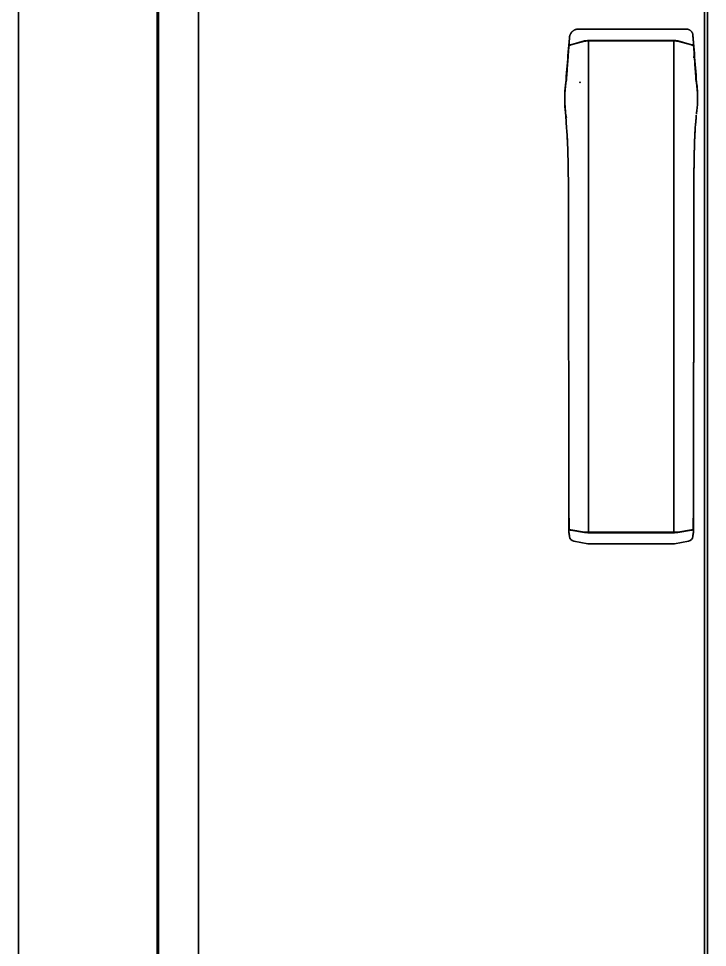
# Model space of a CAD drawing. Extents: x -760 to 4209, y 5795 to 10697.
# Drawn here: x 2461.6 to 2710.1, y 8334.6 to 8669.9 of the extents above; entities that cross this region are included whole.
import ezdxf

# ---------------------------------------------------------------- set-up
doc = ezdxf.new("R2010")
doc.units = 0
doc.header["$LTSCALE"] = 5
doc.layers.add('1', color=7, linetype='CONTINUOUS', true_color=0xffffff)

msp = doc.modelspace()

# ---------------------------------------------------------------- linework, layer by layer
at = {"layer": '1', "color": 7, "linetype": 'Continuous', "lineweight": 35}
for p, q in [((2511.55, 8055.9), (2511.55, 9169.4)), ((2512.05, 8055.9), (2512.05, 9169.4)), ((2526.47, 8055.9), (2526.47, 9169.4)), ((2709.05, 8055.9), (2709.05, 9169.4)), ((2710.05, 9157.58), (2710.05, 8012.25)), ((2461.55, 8206.1), (2461.55, 9069.15)), ((2667.22, 8666.12), (2663.21, 8666.06)), ((2667.25, 8666.12), (2667.22, 8666.12)), ((2667.25, 8666.12), (2697.86, 8666.12)), ((2697.89, 8666.12), (2697.86, 8666.12)), ((2702.71, 8666.04), (2697.89, 8666.12)), ((2660.21, 8660.05), (2660.24, 8660.27)), ((2660.21, 8659.95), (2660.24, 8660.17)), ((2660.82, 8660.46), (2665.72, 8661.81)), ((2660.82, 8660.36), (2665.72, 8661.71)), ((2665.72, 8661.71), (2665.72, 8661.81)), ((2697.98, 8662), (2667.13, 8662)), ((2667.13, 8661.9), (2667.13, 8662)), ((2697.98, 8661.9), (2667.13, 8661.9)), ((2667.13, 8661.9), (2667.13, 8484.4)), ((2697.98, 8661.9), (2697.98, 8662)), ((2697.98, 8484.4), (2697.98, 8661.9)), ((2704.29, 8660.46), (2699.39, 8661.81)), ((2704.29, 8660.36), (2699.39, 8661.71)), ((2704.9, 8660.05), (2704.87, 8660.27)), ((2704.9, 8659.95), (2704.87, 8660.17)), ((2704.97, 8656.01), (2704.98, 8656.01)), ((2658.65, 8642.9), (2658.65, 8638.9)), ((2658.65, 8642.9), (2658.65, 8642.9)), ((2706.46, 8642.95), (2706.46, 8642.95)), ((2706.46, 8639.69), (2706.46, 8642.95)), ((2660.13, 8489.51), (2660.14, 8489.51)), ((2704.97, 8489.51), (2704.98, 8489.51)), ((2660.24, 8485.47), (2660.22, 8485.58)), ((2660.24, 8485.37), (2660.22, 8485.48)), ((2665.72, 8484.5), (2660.82, 8485.35)), ((2665.72, 8484.4), (2660.82, 8485.25)), ((2704.29, 8485.35), (2699.39, 8484.5)), ((2704.29, 8485.25), (2699.39, 8484.4)), ((2704.89, 8485.58), (2704.87, 8485.47)), ((2704.89, 8485.48), (2704.87, 8485.37)), ((2660.06, 8484.8), (2660.26, 8483.27)), ((2660.07, 8484.54), (2660.28, 8483.01)), ((2667.13, 8484.5), (2665.72, 8484.5)), ((2667.13, 8484.4), (2665.72, 8484.4)), ((2666.7, 8484.4), (2667.08, 8484.33)), ((2667.08, 8484.33), (2667.08, 8484.4)), ((2667.13, 8484.5), (2697.98, 8484.5)), ((2667.13, 8484.4), (2697.98, 8484.4)), ((2667.25, 8484.4), (2667.25, 8484.32)), ((2667.25, 8484.32), (2669.69, 8484.32)), ((2669.63, 8484.23), (2695.48, 8484.23)), ((2695.42, 8484.32), (2697.86, 8484.32)), ((2697.86, 8484.32), (2697.86, 8484.4)), ((2697.98, 8484.5), (2699.39, 8484.5)), ((2697.98, 8484.4), (2699.39, 8484.4)), ((2698.03, 8484.4), (2698.03, 8484.33)), ((2698.03, 8484.33), (2698.41, 8484.4)), ((2704.83, 8483.01), (2705.04, 8484.54)), ((2704.85, 8483.27), (2705.05, 8484.8)), ((2661.89, 8481.31), (2666.88, 8480.36)), ((2667.25, 8480.33), (2697.86, 8480.33)), ((2698.23, 8480.36), (2703.22, 8481.31))]:
    msp.add_line(p, q, dxfattribs=at)
for centre, start, end in [((2662.26, 8483.27), 187.6724, 259.2776), ((2702.85, 8483.27), 280.7224, 352.3276), ((2667.25, 8482.33), 259.2776, 270), ((2697.86, 8482.33), 270, 280.7224)]:
    msp.add_arc(centre, 2, start, end, dxfattribs=at)
for centre, major_axis, ratio, start_param, end_param in [((2660.23, 8489.55), (0, -4), 0.021815, 4.712389, 6.161012), ((2660.23, 8489.45), (0, -4), 0.021815, 4.712389, 6.161012), ((2704.88, 8489.55), (0, 4), 0.021815, 3.263766, 4.712389), ((2704.88, 8489.45), (0, 4), 0.021815, 3.263766, 4.712389), ((2662.26, 8483.27), (-1.98, -0.27), 0.981303, 6.146756, 6.283186), ((2667.25, 8484.37), (0.25, 0), 0.19438, 3.940081, 4.712389), ((2672.55, 8484.01), (3, 0), 0.341222, 2.83571, 2.924198), ((2692.55, 8484.01), (-3, 0), 0.341222, 3.358987, 3.447476), ((2697.86, 8484.37), (0.25, 0), 0.19438, 4.712389, 5.484697), ((2702.85, 8483.27), (1.98, -0.27), 0.981303, 6.283185, 6.419614)]:
    msp.add_ellipse(centre, major_axis=major_axis, ratio=ratio, start_param=start_param, end_param=end_param, dxfattribs=at)
for points, degree, knots in [([(2660.26, 8662.78), (2660.26, 8662.78), (2660.26, 8662.79), (2660.26, 8662.8), (2660.26, 8662.82), (2660.26, 8662.87), (2660.27, 8662.96), (2660.27, 8663.04), (2660.29, 8663.19), (2660.3, 8663.29), (2660.33, 8663.42), (2660.34, 8663.45), (2660.35, 8663.5), (2660.37, 8663.58), (2660.39, 8663.65), (2660.43, 8663.81), (2660.47, 8663.9), (2660.53, 8664.05), (2660.55, 8664.1), (2660.59, 8664.19), (2660.62, 8664.24), (2660.69, 8664.38), (2660.74, 8664.47), (2660.85, 8664.65), (2660.97, 8664.82), (2661.1, 8664.98), (2661.2, 8665.09), (2661.24, 8665.13), (2661.29, 8665.18), (2661.31, 8665.2), (2661.35, 8665.24), (2661.44, 8665.32), (2661.61, 8665.47), (2661.78, 8665.58), (2661.95, 8665.69), (2662.03, 8665.74), (2662.16, 8665.8), (2662.21, 8665.82), (2662.28, 8665.85), (2662.3, 8665.86), (2662.35, 8665.88), (2662.37, 8665.89), (2662.49, 8665.93), (2662.58, 8665.96), (2662.77, 8666.01), (2662.86, 8666.02), (2663, 8666.04), (2663.05, 8666.05), (2663.12, 8666.05), (2663.16, 8666.05), (2663.2, 8666.06), (2663.22, 8666.06), (2663.23, 8666.06), (2663.24, 8666.06), (2663.25, 8666.06)], 3, [0, 0, 0, 0, 0.003906, 0.003906, 0.007813, 0.015625, 0.03125, 0.0625, 0.0625, 0.125, 0.125, 0.140625, 0.140625, 0.15625, 0.1875, 0.1875, 0.25, 0.25, 0.28125, 0.28125, 0.3125, 0.3125, 0.375, 0.375, 0.4375, 0.5, 0.5, 0.53125, 0.53125, 0.546875, 0.546875, 0.5625, 0.625, 0.6875, 0.6875, 0.75, 0.75, 0.78125, 0.78125, 0.796875, 0.796875, 0.8125, 0.8125, 0.875, 0.875, 0.9375, 0.9375, 0.96875, 0.96875, 0.984375, 0.992188, 0.996094, 0.996094, 1, 1, 1, 1]), ([(2702.64, 8666.04), (2702.64, 8666.04), (2702.64, 8666.04), (2702.65, 8666.04), (2702.66, 8666.04), (2702.67, 8666.04), (2702.7, 8666.04), (2702.76, 8666.04), (2702.82, 8666.03), (2702.92, 8666.02), (2703.06, 8666), (2703.2, 8665.96), (2703.31, 8665.92), (2703.34, 8665.91), (2703.41, 8665.88), (2703.44, 8665.87), (2703.51, 8665.84), (2703.54, 8665.82), (2703.6, 8665.79), (2703.64, 8665.77), (2703.73, 8665.71), (2703.85, 8665.63), (2703.97, 8665.54), (2704.05, 8665.47), (2704.08, 8665.45), (2704.13, 8665.4), (2704.16, 8665.37), (2704.24, 8665.29), (2704.33, 8665.18), (2704.42, 8665.06), (2704.5, 8664.94), (2704.54, 8664.88), (2704.58, 8664.79), (2704.59, 8664.78), (2704.61, 8664.74), (2704.63, 8664.69), (2704.66, 8664.64), (2704.7, 8664.54), (2704.73, 8664.47), (2704.76, 8664.37), (2704.77, 8664.34), (2704.79, 8664.27), (2704.8, 8664.23), (2704.82, 8664.12), (2704.83, 8664.05), (2704.84, 8663.95), (2704.85, 8663.89), (2704.85, 8663.83), (2704.85, 8663.8), (2704.85, 8663.78), (2704.85, 8663.78), (2704.85, 8663.77), (2704.85, 8663.77), (2704.85, 8663.77)], 3, [0, 0, 0, 0, 0.001953, 0.001953, 0.003906, 0.007812, 0.015625, 0.03125, 0.0625, 0.0625, 0.125, 0.1875, 0.1875, 0.21875, 0.21875, 0.25, 0.25, 0.28125, 0.28125, 0.3125, 0.3125, 0.375, 0.4375, 0.4375, 0.46875, 0.46875, 0.5, 0.5, 0.5625, 0.625, 0.625, 0.6875, 0.6875, 0.703125, 0.703125, 0.71875, 0.75, 0.75, 0.8125, 0.8125, 0.84375, 0.84375, 0.875, 0.875, 0.9375, 0.9375, 0.96875, 0.984375, 0.992187, 0.996094, 0.998047, 0.998047, 1, 1, 1, 1]), ([(2660.24, 8660.27), (2660.24, 8660.31), (2660.3, 8660.34), (2660.5, 8660.4), (2660.64, 8660.43), (2660.82, 8660.46)], 3, [0, 0, 0, 0, 0.5, 0.5, 1, 1, 1, 1]), ([(2660.24, 8660.17), (2660.24, 8660.21), (2660.3, 8660.24), (2660.5, 8660.3), (2660.64, 8660.33), (2660.82, 8660.36)], 3, [0, 0, 0, 0, 0.5, 0.5, 1, 1, 1, 1]), ([(2665.72, 8661.81), (2665.9, 8661.84), (2666.13, 8661.87), (2666.61, 8661.94), (2666.87, 8661.97), (2667.13, 8662)], 3, [0, 0, 0, 0, 0.5, 0.5, 1, 1, 1, 1]), ([(2665.72, 8661.71), (2665.9, 8661.74), (2666.13, 8661.77), (2666.61, 8661.84), (2666.87, 8661.87), (2667.13, 8661.9)], 3, [0, 0, 0, 0, 0.5, 0.5, 1, 1, 1, 1]), ([(2699.39, 8661.81), (2699.3, 8661.83), (2699.2, 8661.84), (2698.98, 8661.87), (2698.86, 8661.89), (2698.62, 8661.92), (2698.5, 8661.94), (2698.24, 8661.97), (2698.11, 8661.99), (2697.98, 8662)], 3, [0, 0, 0, 0, 0.25, 0.25, 0.5, 0.5, 0.75, 0.75, 1, 1, 1, 1]), ([(2699.39, 8661.71), (2699.3, 8661.73), (2699.2, 8661.74), (2698.98, 8661.77), (2698.86, 8661.79), (2698.62, 8661.82), (2698.5, 8661.84), (2698.24, 8661.87), (2698.11, 8661.89), (2697.98, 8661.9)], 3, [0, 0, 0, 0, 0.25, 0.25, 0.5, 0.5, 0.75, 0.75, 1, 1, 1, 1]), ([(2704.87, 8660.27), (2704.87, 8660.29), (2704.85, 8660.31), (2704.8, 8660.34), (2704.76, 8660.35), (2704.66, 8660.38), (2704.6, 8660.4), (2704.46, 8660.43), (2704.38, 8660.45), (2704.29, 8660.46)], 3, [0, 0, 0, 0, 0.25, 0.25, 0.5, 0.5, 0.75, 0.75, 1, 1, 1, 1]), ([(2704.87, 8660.17), (2704.87, 8660.19), (2704.85, 8660.21), (2704.8, 8660.24), (2704.76, 8660.25), (2704.66, 8660.28), (2704.6, 8660.3), (2704.46, 8660.33), (2704.38, 8660.35), (2704.29, 8660.36)], 3, [0, 0, 0, 0, 0.25, 0.25, 0.5, 0.5, 0.75, 0.75, 1, 1, 1, 1]), ([(2659.19, 8647.77), (2659.18, 8647.76), (2659.14, 8647.57), (2659.1, 8647.38), (2659.03, 8647.02), (2659, 8646.84), (2658.94, 8646.49), (2658.91, 8646.31), (2658.83, 8645.77), (2658.74, 8645.06), (2658.69, 8644.34), (2658.66, 8643.8), (2658.65, 8643.53), (2658.65, 8643.22), (2658.65, 8643.06), (2658.65, 8642.98), (2658.65, 8642.94), (2658.65, 8642.92), (2658.65, 8642.91), (2658.65, 8642.9), (2658.65, 8642.9), (2658.65, 8642.9)], 3, [0, 0, 0, 0, 0.009356, 0.119428, 0.119428, 0.229499, 0.229499, 0.339571, 0.339571, 0.559714, 0.779857, 0.779857, 0.889928, 0.944964, 0.972482, 0.986241, 0.993121, 0.99656, 0.99828, 0.99828, 1, 1, 1, 1]), ([(2706.46, 8642.95), (2706.46, 8642.95), (2706.46, 8642.95), (2706.46, 8642.96), (2706.46, 8642.97), (2706.46, 8642.99), (2706.46, 8643.03), (2706.46, 8643.1), (2706.46, 8643.26), (2706.46, 8643.58), (2706.45, 8643.85), (2706.42, 8644.38), (2706.39, 8644.74), (2706.29, 8645.8), (2706.19, 8646.51), (2706.01, 8647.4), (2705.97, 8647.59), (2705.93, 8647.79)], 3, [0, 0, 0, 0, 0.001716, 0.001716, 0.003431, 0.006862, 0.013724, 0.027448, 0.054897, 0.109794, 0.219587, 0.219587, 0.439174, 0.439174, 0.878349, 0.878349, 1, 1, 1, 1]), ([(2706.06, 8635.39), (2706.08, 8635.52), (2706.11, 8635.65), (2706.16, 8635.97), (2706.19, 8636.16), (2706.27, 8636.71), (2706.32, 8637.08), (2706.43, 8638.2), (2706.46, 8638.95), (2706.46, 8639.7)], 3, [0, 0, 0, 0, 0.092794, 0.092794, 0.222395, 0.222395, 0.481597, 0.481597, 1, 1, 1, 1]), ([(2658.65, 8638.95), (2658.65, 8638.95), (2658.65, 8638.95), (2658.65, 8638.94), (2658.65, 8638.93), (2658.65, 8638.91), (2658.65, 8638.87), (2658.65, 8638.79), (2658.65, 8638.64), (2658.65, 8638.32), (2658.66, 8638.05), (2658.69, 8637.51), (2658.72, 8637.15), (2658.82, 8636.08), (2658.95, 8635.17), (2659.14, 8634.27), (2659.19, 8634.07)], 3, [0, 0, 0, 0, 0.001705, 0.001705, 0.003409, 0.006819, 0.013637, 0.027275, 0.054549, 0.109099, 0.218198, 0.218198, 0.436395, 0.436395, 0.872791, 1, 1, 1, 1]), ([(2658.65, 8638.95), (2658.67, 8638.66), (2658.69, 8638.37), (2658.75, 8637.6), (2658.83, 8636.53), (2658.91, 8635.42), (2658.97, 8634.62), (2659.01, 8634.15), (2659.04, 8633.67), (2659.06, 8633.35), (2659.11, 8632.73)], 2, [0, 0, 0, 0.102138, 0.102138, 0.401425, 0.401425, 0.700713, 0.700713, 0.850356, 0.850356, 1, 1, 1]), ([(2705.55, 8628.34), (2705.6, 8629.32), (2705.69, 8630.9), (2705.82, 8632.26), (2705.88, 8632.92), (2705.91, 8633.16)], 3, [0, 0, 0, 0, 0.38031, 0.717668, 1, 1, 1, 1]), ([(2659.16, 8631.42), (2659.19, 8630.99), (2659.27, 8629.98), (2659.4, 8628.47), (2659.48, 8626.99), (2659.51, 8626.28)], 3, [0, 0, 0, 0, 0.325083, 0.701209, 1, 1, 1, 1]), ([(2659.5, 8626.97), (2659.54, 8626.36), (2659.56, 8625.72), (2659.66, 8623.58), (2659.73, 8620.94), (2659.77, 8619.46), (2659.84, 8616.12), (2659.86, 8614.37), (2659.9, 8611.41), (2659.92, 8607.73), (2659.94, 8605.13), (2659.95, 8601.79), (2659.95, 8599), (2659.96, 8596.39)], 2, [0, 0, 0, 0.073409, 0.073409, 0.258727, 0.258727, 0.351386, 0.444045, 0.444045, 0.629364, 0.629364, 0.814682, 0.814682, 1, 1, 1]), ([(2705.13, 8596.48), (2705.13, 8599.56), (2705.13, 8602), (2705.14, 8605.43), (2705.15, 8608.23), (2705.16, 8610.08), (2705.18, 8611.72), (2705.19, 8613.66), (2705.21, 8615.46), (2705.26, 8619.6), (2705.35, 8622.9), (2705.42, 8625.93), (2705.53, 8628.27), (2705.54, 8628.65), (2705.56, 8629.01)], 2, [0, 0, 0, 0.191939, 0.191939, 0.383877, 0.383877, 0.479846, 0.479846, 0.575816, 0.575816, 0.767754, 0.767754, 0.959693, 0.959693, 1, 1, 1]), ([(2659.96, 8596.39), (2659.96, 8595.91), (2659.96, 8589.24), (2659.97, 8585.13), (2659.97, 8582.14), (2659.98, 8575.07), (2659.98, 8567.94), (2659.99, 8553.85), (2660.01, 8539.54), (2660.03, 8512.55), (2660.06, 8484.8)], 2, [0, 0, 0, 0.063639, 0.063639, 0.127278, 0.127278, 0.254556, 0.254556, 0.509112, 0.509112, 1, 1, 1]), ([(2705.05, 8484.8), (2705.07, 8512.68), (2705.09, 8539.58), (2705.1, 8551.04), (2705.11, 8562.31), (2705.11, 8572.23), (2705.12, 8575.95), (2705.12, 8580.11), (2705.12, 8586.19), (2705.12, 8588.23), (2705.12, 8590.28), (2705.12, 8591.61), (2705.13, 8592.74), (2705.13, 8595.2), (2705.13, 8596.48)], 2, [0, 0, 0, 0.490943, 0.490943, 0.694566, 0.694566, 0.81674, 0.81674, 0.90837, 0.90837, 0.945022, 0.945022, 0.967013, 0.967013, 1, 1, 1]), ([(2660.82, 8485.35), (2660.64, 8485.37), (2660.5, 8485.39), (2660.3, 8485.43), (2660.24, 8485.45), (2660.24, 8485.47)], 3, [0, 0, 0, 0, 0.5, 0.5, 1, 1, 1, 1]), ([(2660.82, 8485.25), (2660.64, 8485.27), (2660.5, 8485.29), (2660.3, 8485.33), (2660.24, 8485.35), (2660.24, 8485.37)], 3, [0, 0, 0, 0, 0.5, 0.5, 1, 1, 1, 1]), ([(2704.87, 8485.47), (2704.87, 8485.45), (2704.81, 8485.43), (2704.61, 8485.39), (2704.47, 8485.37), (2704.29, 8485.35)], 3, [0, 0, 0, 0, 0.5, 0.5, 1, 1, 1, 1]), ([(2704.87, 8485.37), (2704.87, 8485.35), (2704.81, 8485.33), (2704.61, 8485.29), (2704.47, 8485.27), (2704.29, 8485.25)], 3, [0, 0, 0, 0, 0.5, 0.5, 1, 1, 1, 1])]:
    msp.add_open_spline(points, degree=degree, knots=knots, dxfattribs=at)
for points, degree in [([(2660.26, 8662.78), (2659.72, 8656.15), (2659.19, 8649.52), (2658.65, 8642.9)], 3), ([(2660.34, 8663.47), (2659.76, 8655.62), (2659.19, 8647.77)], 2), ([(2705.93, 8647.77), (2705.36, 8656), (2704.8, 8664.23)], 2), ([(2706.46, 8642.95), (2705.92, 8649.89), (2705.39, 8656.83), (2704.85, 8663.77)], 3)]:
    msp.add_open_spline(points, degree=degree, dxfattribs=at)
for points, weights in [([(2659.16, 8631.44), (2659.1, 8632.09), (2659.11, 8632.73)], [0.963881716736, 0.980821620104, 1]), ([(2706, 8635.05), (2706.01, 8634.11), (2705.91, 8633.16)], [1, 0.976874136878, 0.95713982612])]:
    msp.add_rational_spline(points, weights, degree=2, dxfattribs=at)
msp.add_point((2664.05, 8646.9), dxfattribs=at)

doc.saveas('drawing.dxf')
